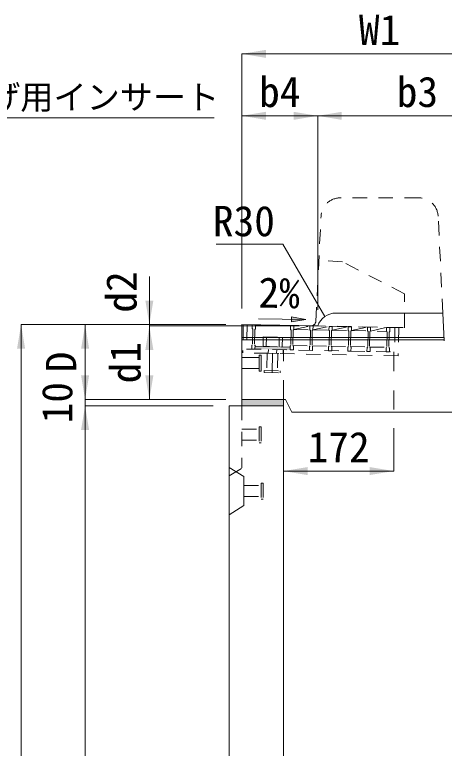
# Model space of a CAD drawing. Units: millimetres at full size. Extents: x -36174 to -11409, y 24892 to 47415.
# Drawn here: x -31475 to -30804, y 34834 to 35980 of the extents above; entities that cross this region are included whole.
import ezdxf
from ezdxf.enums import TextEntityAlignment as Align

# ---------------------------------------------------------------- set-up
doc = ezdxf.new("R2010")
doc.units = ezdxf.units.MM
doc.header["$LTSCALE"] = 30
doc.linetypes.add('USER1', pattern=[1.35, 0.75, -0.6])
doc.linetypes.add('USER2', pattern=[2, 1, -1])
for name, color, linetype, lineweight in [('0_2', 7, 'Continuous', 13), ('側溝・本体', 7, 'Continuous', 9), ('寸法引出', 7, 'Continuous', 9), ('寸法線', 7, 'Continuous', 9), ('本体', 2, 'Continuous', 20), ('補助線', 8, 'Continuous', 9), ('ｲﾝｻｰﾄ', 3, 'USER1', 9), ('ｸﾞﾚｰﾁﾝｸﾞ', 7, 'USER1', 5)]:
    doc.layers.add(name, color=color, linetype=linetype, lineweight=lineweight)
doc.layers.add('ﾊｯﾁﾝｸﾞ', color=8, linetype='Continuous')
doc.styles.add('ＭＳ ゴシック', font='')
doc.styles.get('ＭＳ ゴシック').set_extended_font_data('MS Gothic')

# ---------------------------------------------------------------- blocks, each defined once
blk = doc.blocks.new('filled_arrow')
at = {"color": 0, "linetype": 'Continuous', "lineweight": -2}
blk.add_solid([(7.5, 1.25), (0, 0), (7.5, -1.25)], dxfattribs=at)

msp = doc.modelspace()

# ---------------------------------------------------------------- hatches: boundary and pattern name
at = {"layer": '寸法引出'}
msp.add_hatch(color=256, dxfattribs=at).paths.add_polyline_path([(-31042.63, 35508.21), (-31042.76, 35500.71), (-31020.2, 35504.07)])
at = {"layer": 'ﾊｯﾁﾝｸﾞ'}
for points in [[(-31069.43, 35461.74), (-31044.74, 35461.24), (-31044.83, 35456.74), (-31069.52, 35457.24), (-31099.82, 35457.84), (-31099.73, 35462.34)], [(-31120.17, 35379.26), (-31120.17, 35369.26), (-31055.17, 35369.26), (-31055.17, 35379.26)]]:
    msp.add_hatch(color=256, dxfattribs=at).paths.add_polyline_path(points)

# ---------------------------------------------------------------- linework, layer by layer
at = {"layer": '側溝・本体', "linetype": 'USER1'}
for p, q in [((-30843.71, 35694.26), (-30966.63, 35694.26)), ((-31004.84, 35500.99), (-30996.6, 35665.76)), ((-30806.17, 35514.26), (-30813.75, 35665.76)), ((-30962.87, 35594.26), (-31000.02, 35597.26)), ((-30865.98, 35544.26), (-30962.87, 35594.26)), ((-30865.98, 35491.46), (-30865.98, 35544.26)), ((-31012.1, 35494.38), (-30865.98, 35491.46))]:
    msp.add_line(p, q, dxfattribs=at)
at = {"layer": '側溝・本体', "color": 4, "lineweight": 5}
for p, q in [((-31120.17, 35476.26), (-30804.27, 35476.26)), ((-31120.17, 35472.26), (-30804.07, 35472.26))]:
    msp.add_line(p, q, dxfattribs=at)
at = {"layer": '側溝・本体', "linetype": 'USER2'}
for p, q in [((-31055.17, 35379.26), (-31055.17, 35456.95)), ((-30883.1, 35453.51), (-30883.1, 35359.26))]:
    msp.add_line(p, q, dxfattribs=at)
at = {"layer": '側溝・本体', "linetype": 'USER1'}
for centre, radius, start, end in [((-30966.63, 35664.26), 30, 90, 177.1376), ((-30843.71, 35664.26), 30, 2.86242, 90), ((-31011.83, 35501.37), 7, 267.76262, 357.13567)]:
    msp.add_arc(centre, radius, start, end, dxfattribs=at)
at = {"layer": '寸法引出'}
msp.add_line((-31020.2, 35504.07), (-31094.21, 35505.35), dxfattribs=at)
at = {"layer": '寸法引出', "lineweight": 13}
msp.add_lwpolyline([(-31042.63, 35508.21), (-31042.76, 35500.71), (-31020.2, 35504.07)], close=True, dxfattribs=at)
at = {"layer": '寸法線'}
for p, q in [((-30690.17, 35919.26), (-31120.17, 35919.26)), ((-31120.17, 35521.26), (-31120.17, 35919.26)), ((-31001.83, 35822.48), (-31120.17, 35822.48)), ((-31120.17, 35521.26), (-31120.17, 35822.48)), ((-30690.17, 35822.48), (-31001.83, 35822.48)), ((-31001.83, 35519.2), (-31001.83, 35822.48)), ((-31001.83, 35519.2), (-31001.83, 35822.48)), ((-31264.77, 35571.26), (-31264.77, 35419.26)), ((-31465.17, 35496.26), (-31465.17, 33919.26)), ((-31145.17, 35496.26), (-31465.17, 35496.26)), ((-31365.17, 35496.26), (-31365.17, 35379.26)), ((-31145.17, 35496.26), (-31365.17, 35496.26)), ((-31145.17, 35496.26), (-31264.77, 35496.26)), ((-31264.77, 35494.26), (-31264.77, 35379.26)), ((-31030.17, 35494.26), (-31264.77, 35494.26)), ((-31030.17, 35494.26), (-31264.77, 35494.26)), ((-31365.17, 35294.26), (-31365.17, 35454.26)), ((-31145.17, 35379.26), (-31365.17, 35379.26)), ((-31145.17, 35379.26), (-31365.17, 35379.26)), ((-31145.17, 35379.26), (-31264.77, 35379.26)), ((-31365.17, 35369.26), (-31365.17, 33919.26)), ((-31165.17, 35369.26), (-31365.17, 35369.26)), ((-31165.17, 35369.26), (-31365.17, 35369.26)), ((-31055.17, 35354.26), (-31055.17, 35267.44)), ((-30883.1, 35334.26), (-30883.1, 35267.44)), ((-30883.1, 35267.44), (-31055.17, 35267.44))]:
    msp.add_line(p, q, dxfattribs=at)
for points in [[(-32005.85, 35440.51), (-31787.18, 35819.26), (-31163.37, 35819.26)], [(-30990.87, 35508.74), (-31056.16, 35621.83), (-31160.54, 35621.83)]]:
    msp.add_lwpolyline(points, dxfattribs=at)
at = {"layer": '本体'}
for p, q in [((-30973.52, 35514.26), (-30806.17, 35514.26)), ((-30806.17, 35514.26), (-30804.01, 35470.94)), ((-31120.17, 35379.26), (-31120.17, 35496.26)), ((-31001.83, 35494.2), (-31120.17, 35496.26)), ((-31120.17, 35369.26), (-31120.17, 35379.26)), ((-31052.17, 35379.26), (-31120.17, 35379.26)), ((-31055.17, 35369.26), (-31055.17, 35379.26)), ((-31052.17, 35379.26), (-31042.17, 35359.26)), ((-31140.17, 33919.26), (-31140.17, 35369.26)), ((-31140.17, 35369.26), (-31055.17, 35369.26)), ((-31055.17, 34739.78), (-31055.17, 35369.26)), ((-30768.17, 35359.26), (-31042.17, 35359.26))]:
    msp.add_line(p, q, dxfattribs=at)
at = {"layer": '本体', "linetype": 'USER1', "lineweight": 9}
for p in [(-31120.17, 35369.26), (-31140.17, 35259.76)]:
    msp.add_line(p, (-31120.17, 35272.26), dxfattribs=at)
at = {"layer": '本体', "lineweight": 9}
for p, q in [((-31140.17, 35273.25), (-31116.97, 35258.76)), ((-31116.97, 35258.76), (-31116.97, 35213.76)), ((-31140.17, 35199.25), (-31116.97, 35213.76))]:
    msp.add_line(p, q, dxfattribs=at)
at = {"layer": '本体'}
msp.add_arc((-30973.52, 35484.26), 30, 90, 160.64949, dxfattribs=at)
at = {"layer": '補助線', "lineweight": 13}
for p, q in [((-31082.44, 35451.49), (-31062.44, 35451.09)), ((-31072.44, 35451.29), (-31073.04, 35421.3))]:
    msp.add_line(p, q, dxfattribs=at)
at = {"layer": 'ｲﾝｻｰﾄ', "linetype": 'USER2'}
for p, q in [((-31120.17, 35444.76), (-31093.17, 35444.76)), ((-31093.17, 35423.76), (-31093.17, 35448.76)), ((-31093.17, 35448.76), (-31090.17, 35448.76)), ((-31090.17, 35423.76), (-31090.17, 35448.76)), ((-31120.17, 35427.76), (-31093.17, 35427.76)), ((-31093.17, 35423.76), (-31090.17, 35423.76))]:
    msp.add_line(p, q, dxfattribs=at)
at = {"layer": 'ｲﾝｻｰﾄ'}
for p, q in [((-31120.17, 35427.76), (-31120.17, 35444.76)), ((-31080.94, 35451.46), (-31081.48, 35424.47)), ((-31080.94, 35451.46), (-31063.94, 35451.12)), ((-31063.94, 35451.12), (-31064.48, 35424.13)), ((-31085.48, 35424.55), (-31085.54, 35421.55)), ((-31085.54, 35421.55), (-31060.54, 35421.05)), ((-31085.48, 35424.55), (-31060.48, 35424.05)), ((-31060.48, 35424.05), (-31060.54, 35421.05)), ((-31120.17, 35332.76), (-31093.17, 35332.76)), ((-31093.17, 35336.76), (-31090.17, 35336.76)), ((-31093.17, 35336.76), (-31093.17, 35311.76)), ((-31090.17, 35336.76), (-31090.17, 35311.76)), ((-31120.17, 35315.76), (-31093.17, 35315.76)), ((-31093.17, 35311.76), (-31090.17, 35311.76)), ((-31089.97, 35248.76), (-31086.97, 35248.76)), ((-31089.97, 35248.76), (-31089.97, 35223.76)), ((-31086.97, 35248.76), (-31086.97, 35223.76)), ((-31116.97, 35244.76), (-31089.97, 35244.76)), ((-31116.97, 35227.76), (-31089.97, 35227.76)), ((-31089.97, 35223.76), (-31086.97, 35223.76))]:
    msp.add_line(p, q, dxfattribs=at)
at = {"layer": 'ｸﾞﾚｰﾁﾝｸﾞ'}
for p, q in [((-31118.05, 35496.22), (-31118.93, 35452.22)), ((-30875.1, 35491.36), (-31118.05, 35496.22)), ((-31112.05, 35496.1), (-31112.81, 35458.1)), ((-31104.06, 35495.94), (-31104.18, 35489.94)), ((-31104.06, 35495.94), (-31104.18, 35489.94)), ((-31104.06, 35495.94), (-31104.18, 35489.94)), ((-31104.18, 35489.94), (-31103.2, 35488.92)), ((-31104.18, 35489.94), (-31103.2, 35488.92)), ((-31104.18, 35489.94), (-31103.2, 35488.92)), ((-31103.2, 35488.92), (-31103.68, 35464.92)), ((-31103.2, 35488.92), (-31103.68, 35464.92)), ((-31103.2, 35488.92), (-31103.68, 35464.92)), ((-31100.2, 35488.86), (-31100.68, 35464.86)), ((-31100.2, 35488.86), (-31100.68, 35464.86)), ((-31100.2, 35488.86), (-31100.68, 35464.86)), ((-31099.18, 35489.84), (-31100.2, 35488.86)), ((-31099.18, 35489.84), (-31100.2, 35488.86)), ((-31099.18, 35489.84), (-31100.2, 35488.86)), ((-31099.06, 35495.84), (-31099.18, 35489.84)), ((-31099.06, 35495.84), (-31099.18, 35489.84)), ((-31099.06, 35495.84), (-31099.18, 35489.84)), ((-31044.07, 35494.74), (-31044.19, 35488.74)), ((-31044.07, 35494.74), (-31044.19, 35488.74)), ((-31044.07, 35494.74), (-31044.19, 35488.74)), ((-31044.19, 35488.74), (-31043.21, 35487.72)), ((-31044.19, 35488.74), (-31043.21, 35487.72)), ((-31044.19, 35488.74), (-31043.21, 35487.72)), ((-31044.07, 35494.74), (-31039.07, 35494.64)), ((-31044.07, 35494.74), (-31039.07, 35494.64)), ((-31044.07, 35494.74), (-31039.07, 35494.64)), ((-31043.21, 35487.72), (-31043.69, 35463.72)), ((-31043.21, 35487.72), (-31043.69, 35463.72)), ((-31043.21, 35487.72), (-31043.69, 35463.72)), ((-31039.19, 35488.64), (-31040.21, 35487.66)), ((-31039.19, 35488.64), (-31040.21, 35487.66)), ((-31039.19, 35488.64), (-31040.21, 35487.66)), ((-31039.07, 35494.64), (-31039.19, 35488.64)), ((-31039.07, 35494.64), (-31039.19, 35488.64)), ((-31039.07, 35494.64), (-31039.19, 35488.64)), ((-31039.19, 35488.64), (-31014.07, 35494.14)), ((-31039.19, 35488.64), (-31014.19, 35488.14)), ((-31014.07, 35494.14), (-31014.19, 35488.14)), ((-31014.07, 35494.14), (-31014.19, 35488.14)), ((-31014.07, 35494.14), (-31014.19, 35488.14)), ((-31014.19, 35488.14), (-31013.21, 35487.12)), ((-31014.19, 35488.14), (-31013.21, 35487.12)), ((-31014.19, 35488.14), (-31013.21, 35487.12)), ((-31014.07, 35494.14), (-31009.07, 35494.04)), ((-31014.07, 35494.14), (-31009.07, 35494.04)), ((-31014.07, 35494.14), (-31009.07, 35494.04)), ((-31009.19, 35488.04), (-31010.21, 35487.06)), ((-31009.19, 35488.04), (-31010.21, 35487.06)), ((-31009.19, 35488.04), (-31010.21, 35487.06)), ((-31009.07, 35494.04), (-31009.19, 35488.04)), ((-31009.07, 35494.04), (-31009.19, 35488.04)), ((-31009.07, 35494.04), (-31009.19, 35488.04)), ((-31009.19, 35488.04), (-30984.08, 35493.54)), ((-31009.19, 35488.04), (-30984.2, 35487.54)), ((-30984.08, 35493.54), (-30984.2, 35487.54)), ((-30984.08, 35493.54), (-30984.2, 35487.54)), ((-30984.08, 35493.54), (-30984.2, 35487.54)), ((-30984.08, 35493.54), (-30979.08, 35493.44)), ((-30984.08, 35493.54), (-30979.08, 35493.44)), ((-30984.08, 35493.54), (-30979.08, 35493.44)), ((-30979.08, 35493.44), (-30979.2, 35487.44)), ((-30979.08, 35493.44), (-30979.2, 35487.44)), ((-30979.08, 35493.44), (-30979.2, 35487.44)), ((-30979.2, 35487.44), (-30954.09, 35492.94)), ((-30954.09, 35492.94), (-30954.21, 35486.94)), ((-30954.09, 35492.94), (-30954.21, 35486.94)), ((-30954.09, 35492.94), (-30954.21, 35486.94)), ((-30954.09, 35492.94), (-30949.09, 35492.84)), ((-30954.09, 35492.94), (-30949.09, 35492.84)), ((-30954.09, 35492.94), (-30949.09, 35492.84)), ((-30949.09, 35492.84), (-30949.21, 35486.84)), ((-30949.09, 35492.84), (-30949.21, 35486.84)), ((-30949.09, 35492.84), (-30949.21, 35486.84)), ((-30949.21, 35486.84), (-30924.09, 35492.34)), ((-30924.09, 35492.34), (-30924.21, 35486.34)), ((-30924.09, 35492.34), (-30924.21, 35486.34)), ((-30924.09, 35492.34), (-30924.21, 35486.34)), ((-30924.09, 35492.34), (-30919.09, 35492.24)), ((-30924.09, 35492.34), (-30919.09, 35492.24)), ((-30924.09, 35492.34), (-30919.09, 35492.24)), ((-30919.09, 35492.24), (-30919.21, 35486.24)), ((-30919.09, 35492.24), (-30919.21, 35486.24)), ((-30919.09, 35492.24), (-30919.21, 35486.24)), ((-30919.21, 35486.24), (-30894.1, 35491.74)), ((-30894.1, 35491.74), (-30894.22, 35485.74)), ((-30894.1, 35491.74), (-30894.22, 35485.74)), ((-30894.1, 35491.74), (-30894.22, 35485.74)), ((-30894.1, 35491.74), (-30889.1, 35491.64)), ((-30894.1, 35491.74), (-30889.1, 35491.64)), ((-30894.1, 35491.74), (-30889.1, 35491.64)), ((-30889.1, 35491.64), (-30889.22, 35485.64)), ((-30889.1, 35491.64), (-30889.22, 35485.64)), ((-30889.1, 35491.64), (-30889.22, 35485.64)), ((-30881.1, 35491.48), (-30881.86, 35453.48)), ((-30875.1, 35491.36), (-30875.98, 35447.37)), ((-31086.93, 35477.09), (-31087.23, 35462.09)), ((-31086.93, 35477.09), (-31056.94, 35476.49)), ((-31081.93, 35476.99), (-31082.23, 35461.99)), ((-31061.93, 35476.59), (-31062.23, 35461.59)), ((-31056.94, 35476.49), (-31057.24, 35461.49)), ((-31040.21, 35487.66), (-31040.69, 35463.66)), ((-31040.21, 35487.66), (-31040.69, 35463.66)), ((-31040.21, 35487.66), (-31040.69, 35463.66)), ((-31013.21, 35487.12), (-31013.69, 35463.12)), ((-31013.21, 35487.12), (-31013.69, 35463.12)), ((-31013.21, 35487.12), (-31013.69, 35463.12)), ((-31010.21, 35487.06), (-31010.69, 35463.06)), ((-31010.21, 35487.06), (-31010.69, 35463.06)), ((-31010.21, 35487.06), (-31010.69, 35463.06)), ((-30984.2, 35487.54), (-30983.22, 35486.52)), ((-30984.2, 35487.54), (-30983.22, 35486.52)), ((-30984.2, 35487.54), (-30983.22, 35486.52)), ((-30983.22, 35486.52), (-30983.7, 35462.52)), ((-30983.22, 35486.52), (-30983.7, 35462.52)), ((-30983.22, 35486.52), (-30983.7, 35462.52)), ((-30980.22, 35486.46), (-30980.7, 35462.46)), ((-30980.22, 35486.46), (-30980.7, 35462.46)), ((-30980.22, 35486.46), (-30980.7, 35462.46)), ((-30979.2, 35487.44), (-30980.22, 35486.46)), ((-30979.2, 35487.44), (-30980.22, 35486.46)), ((-30979.2, 35487.44), (-30980.22, 35486.46)), ((-30979.2, 35487.44), (-30954.21, 35486.94)), ((-30954.21, 35486.94), (-30953.23, 35485.92)), ((-30954.21, 35486.94), (-30953.23, 35485.92)), ((-30954.21, 35486.94), (-30953.23, 35485.92)), ((-30953.23, 35485.92), (-30953.71, 35461.92)), ((-30953.23, 35485.92), (-30953.71, 35461.92)), ((-30953.23, 35485.92), (-30953.71, 35461.92)), ((-30950.23, 35485.86), (-30950.71, 35461.86)), ((-30950.23, 35485.86), (-30950.71, 35461.86)), ((-30950.23, 35485.86), (-30950.71, 35461.86)), ((-30949.21, 35486.84), (-30950.23, 35485.86)), ((-30949.21, 35486.84), (-30950.23, 35485.86)), ((-30949.21, 35486.84), (-30950.23, 35485.86)), ((-30949.21, 35486.84), (-30894.22, 35485.74)), ((-30949.21, 35486.84), (-30924.21, 35486.34)), ((-30924.21, 35486.34), (-30923.23, 35485.32)), ((-30924.21, 35486.34), (-30923.23, 35485.32)), ((-30924.21, 35486.34), (-30923.23, 35485.32)), ((-30923.23, 35485.32), (-30923.71, 35461.32)), ((-30923.23, 35485.32), (-30923.71, 35461.32)), ((-30923.23, 35485.32), (-30923.71, 35461.32)), ((-30920.23, 35485.26), (-30920.71, 35461.26)), ((-30920.23, 35485.26), (-30920.71, 35461.26)), ((-30920.23, 35485.26), (-30920.71, 35461.26)), ((-30919.21, 35486.24), (-30920.23, 35485.26)), ((-30919.21, 35486.24), (-30920.23, 35485.26)), ((-30919.21, 35486.24), (-30920.23, 35485.26)), ((-30894.22, 35485.74), (-30893.24, 35484.72)), ((-30894.22, 35485.74), (-30893.24, 35484.72)), ((-30894.22, 35485.74), (-30893.24, 35484.72)), ((-30893.24, 35484.72), (-30893.72, 35460.72)), ((-30893.24, 35484.72), (-30893.72, 35460.72)), ((-30893.24, 35484.72), (-30893.72, 35460.72)), ((-30890.24, 35484.66), (-30890.72, 35460.66)), ((-30890.24, 35484.66), (-30890.72, 35460.66)), ((-30890.24, 35484.66), (-30890.72, 35460.66)), ((-30889.22, 35485.64), (-30890.24, 35484.66)), ((-30889.22, 35485.64), (-30890.24, 35484.66)), ((-30889.22, 35485.64), (-30890.24, 35484.66)), ((-31104.7, 35463.94), (-31103.68, 35464.92)), ((-31104.7, 35463.94), (-31103.68, 35464.92)), ((-31104.7, 35463.94), (-31103.68, 35464.92)), ((-31099.7, 35463.84), (-31100.68, 35464.86)), ((-31099.7, 35463.84), (-31100.68, 35464.86)), ((-31099.7, 35463.84), (-31100.68, 35464.86)), ((-31112.81, 35458.1), (-30875.86, 35453.36)), ((-31104.82, 35457.94), (-31104.7, 35463.94)), ((-31104.82, 35457.94), (-31104.7, 35463.94)), ((-31104.82, 35457.94), (-31104.7, 35463.94)), ((-31104.82, 35457.94), (-31099.82, 35457.84)), ((-31104.82, 35457.94), (-31099.82, 35457.84)), ((-31104.82, 35457.94), (-31099.82, 35457.84)), ((-31099.82, 35457.84), (-31099.7, 35463.84)), ((-31099.82, 35457.84), (-31099.7, 35463.84)), ((-31099.82, 35457.84), (-31099.7, 35463.84)), ((-31099.73, 35462.34), (-31044.74, 35461.24)), ((-31087.23, 35462.09), (-31057.24, 35461.49)), ((-31078.94, 35451.42), (-31078.82, 35457.42)), ((-31065.94, 35451.16), (-31065.82, 35457.16)), ((-31055.83, 35456.96), (-31055.95, 35450.96)), ((-31044.83, 35456.74), (-31044.71, 35462.74)), ((-31044.83, 35456.74), (-31044.71, 35462.74)), ((-31044.83, 35456.74), (-31044.71, 35462.74)), ((-31044.83, 35456.74), (-31039.83, 35456.64)), ((-31044.83, 35456.74), (-31039.83, 35456.64)), ((-31044.83, 35456.74), (-31039.83, 35456.64)), ((-31044.71, 35462.74), (-31043.69, 35463.72)), ((-31044.71, 35462.74), (-31043.69, 35463.72)), ((-31044.71, 35462.74), (-31043.69, 35463.72)), ((-31040.69, 35463.66), (-31013.69, 35463.12)), ((-31039.71, 35462.64), (-31040.69, 35463.66)), ((-31039.71, 35462.64), (-31040.69, 35463.66)), ((-31039.71, 35462.64), (-31040.69, 35463.66)), ((-31039.83, 35456.64), (-31039.71, 35462.64)), ((-31039.83, 35456.64), (-31039.71, 35462.64)), ((-31039.83, 35456.64), (-31039.71, 35462.64)), ((-31014.83, 35456.14), (-31014.71, 35462.14)), ((-31014.83, 35456.14), (-31014.71, 35462.14)), ((-31014.83, 35456.14), (-31014.71, 35462.14)), ((-31014.83, 35456.14), (-31009.83, 35456.04)), ((-31014.83, 35456.14), (-31009.83, 35456.04)), ((-31014.83, 35456.14), (-31009.83, 35456.04)), ((-31014.71, 35462.14), (-31013.69, 35463.12)), ((-31014.71, 35462.14), (-31013.69, 35463.12)), ((-31014.71, 35462.14), (-31013.69, 35463.12)), ((-31009.71, 35462.04), (-31010.69, 35463.06)), ((-31009.71, 35462.04), (-31010.69, 35463.06)), ((-31009.71, 35462.04), (-31010.69, 35463.06)), ((-31010.69, 35463.06), (-30983.7, 35462.52)), ((-31009.83, 35456.04), (-31009.71, 35462.04)), ((-31009.83, 35456.04), (-31009.71, 35462.04)), ((-31009.83, 35456.04), (-31009.71, 35462.04)), ((-30984.84, 35455.54), (-30984.72, 35461.54)), ((-30984.84, 35455.54), (-30984.72, 35461.54)), ((-30984.84, 35455.54), (-30984.72, 35461.54)), ((-30984.84, 35455.54), (-30979.84, 35455.44)), ((-30984.84, 35455.54), (-30979.84, 35455.44)), ((-30984.84, 35455.54), (-30979.84, 35455.44)), ((-30984.72, 35461.54), (-30983.7, 35462.52)), ((-30984.72, 35461.54), (-30983.7, 35462.52)), ((-30984.72, 35461.54), (-30983.7, 35462.52)), ((-30979.72, 35461.44), (-30980.7, 35462.46)), ((-30979.72, 35461.44), (-30980.7, 35462.46)), ((-30979.72, 35461.44), (-30980.7, 35462.46)), ((-30980.7, 35462.46), (-30953.71, 35461.92)), ((-30979.84, 35455.44), (-30979.72, 35461.44)), ((-30979.84, 35455.44), (-30979.72, 35461.44)), ((-30979.84, 35455.44), (-30979.72, 35461.44)), ((-30954.85, 35454.94), (-30954.73, 35460.94)), ((-30954.85, 35454.94), (-30954.73, 35460.94)), ((-30954.85, 35454.94), (-30954.73, 35460.94)), ((-30954.85, 35454.94), (-30949.85, 35454.84)), ((-30954.85, 35454.94), (-30949.85, 35454.84)), ((-30954.85, 35454.94), (-30949.85, 35454.84)), ((-30954.73, 35460.94), (-30953.71, 35461.92)), ((-30954.73, 35460.94), (-30953.71, 35461.92)), ((-30954.73, 35460.94), (-30953.71, 35461.92)), ((-30949.73, 35460.84), (-30950.71, 35461.86)), ((-30949.73, 35460.84), (-30950.71, 35461.86)), ((-30949.73, 35460.84), (-30950.71, 35461.86)), ((-30950.71, 35461.86), (-30923.71, 35461.32)), ((-30949.85, 35454.84), (-30949.73, 35460.84)), ((-30949.85, 35454.84), (-30949.73, 35460.84)), ((-30949.85, 35454.84), (-30949.73, 35460.84)), ((-30924.85, 35454.34), (-30924.73, 35460.34)), ((-30924.85, 35454.34), (-30924.73, 35460.34)), ((-30924.85, 35454.34), (-30924.73, 35460.34)), ((-30924.85, 35454.34), (-30919.85, 35454.24)), ((-30924.85, 35454.34), (-30919.85, 35454.24)), ((-30924.85, 35454.34), (-30919.85, 35454.24)), ((-30924.73, 35460.34), (-30923.71, 35461.32)), ((-30924.73, 35460.34), (-30923.71, 35461.32)), ((-30924.73, 35460.34), (-30923.71, 35461.32)), ((-30919.73, 35460.24), (-30920.71, 35461.26)), ((-30919.73, 35460.24), (-30920.71, 35461.26)), ((-30919.73, 35460.24), (-30920.71, 35461.26)), ((-30920.71, 35461.26), (-30893.72, 35460.72)), ((-30919.85, 35454.24), (-30919.73, 35460.24)), ((-30919.85, 35454.24), (-30919.73, 35460.24)), ((-30919.85, 35454.24), (-30919.73, 35460.24)), ((-30894.86, 35453.74), (-30894.74, 35459.74)), ((-30894.86, 35453.74), (-30894.74, 35459.74)), ((-30894.86, 35453.74), (-30894.74, 35459.74)), ((-30894.86, 35453.74), (-30889.86, 35453.64)), ((-30894.86, 35453.74), (-30889.86, 35453.64)), ((-30894.86, 35453.74), (-30889.86, 35453.64)), ((-30894.74, 35459.74), (-30893.72, 35460.72)), ((-30894.74, 35459.74), (-30893.72, 35460.72)), ((-30894.74, 35459.74), (-30893.72, 35460.72)), ((-30889.74, 35459.64), (-30890.72, 35460.66)), ((-30889.74, 35459.64), (-30890.72, 35460.66)), ((-30889.74, 35459.64), (-30890.72, 35460.66)), ((-30889.86, 35453.64), (-30889.74, 35459.64)), ((-30889.86, 35453.64), (-30889.74, 35459.64)), ((-30889.86, 35453.64), (-30889.74, 35459.64)), ((-30875.98, 35447.37), (-31118.93, 35452.22))]:
    msp.add_line(p, q, dxfattribs=at)

# ---------------------------------------------------------------- block references
at = {"layer": '寸法線', "xscale": 5, "yscale": 5}
for p in [(-31120.17, 35919.26), (-31120.17, 35822.48), (-31001.83, 35822.48), (-31055.17, 35267.44)]:
    msp.add_blockref('filled_arrow', p, dxfattribs=at)
at = {"layer": '寸法線'}
for p, xscale, yscale, rotation in [((-31001.83, 35822.48), 5, 5, 180), ((-31264.77, 35496.26), 5, 5, 90), ((-30990.87, 35508.74), 0.2, 0.2, 120), ((-31465.17, 35496.26), 5, 5, 270), ((-31365.17, 35496.26), 5, 5, 270), ((-31264.77, 35494.26), 5, 5, 270), ((-31264.77, 35494.26), 5, 5, 270), ((-31365.17, 35379.26), 5, 5, 90), ((-31365.17, 35379.26), 5, 5, 90), ((-31264.77, 35379.26), 5, 5, 90), ((-31365.17, 35369.26), 5, 5, 270), ((-31365.17, 35369.26), 5, 5, 270), ((-30883.1, 35267.44), 5, 5, 180)]:
    msp.add_blockref('filled_arrow', p, dxfattribs=dict(at, xscale=xscale, yscale=yscale, rotation=rotation))

# ---------------------------------------------------------------- texts
at = {"layer": '0_2', "style": 'ＭＳ ゴシック'}
msp.add_text('2%', height=47.47, rotation=359, dxfattribs=at).set_placement((-31061.95, 35546.08), align=Align.MIDDLE_CENTER)
at = {"layer": '寸法線', "style": 'ＭＳ ゴシック'}
for s, p in [('W1', (-30905.17, 35956.76)), ('b4', (-31061, 35859.98)), ('b3', (-30846, 35859.98)), ('172', (-30969.14, 35304.94))]:
    msp.add_text(s, height=47.47, dxfattribs=at).set_placement(p, align=Align.MIDDLE_CENTER)
msp.add_text('施工吊り上げ用インサート', height=37.98, dxfattribs=at).set_placement((-31777.18, 35870.71), align=Align.TOP_LEFT)
msp.add_text('R30', height=47.47, dxfattribs=at).set_placement((-31068.66, 35681.83), align=Align.TOP_RIGHT)
for s, p in [('d2', (-31308.52, 35547.24)), ('d1', (-31302.27, 35436.76)), ('D', (-31402.67, 35437.76)), ('10', (-31408.92, 35374.26))]:
    msp.add_text(s, height=47.47, rotation=90, dxfattribs=at).set_placement(p, align=Align.MIDDLE_CENTER)

doc.saveas('drawing.dxf')
